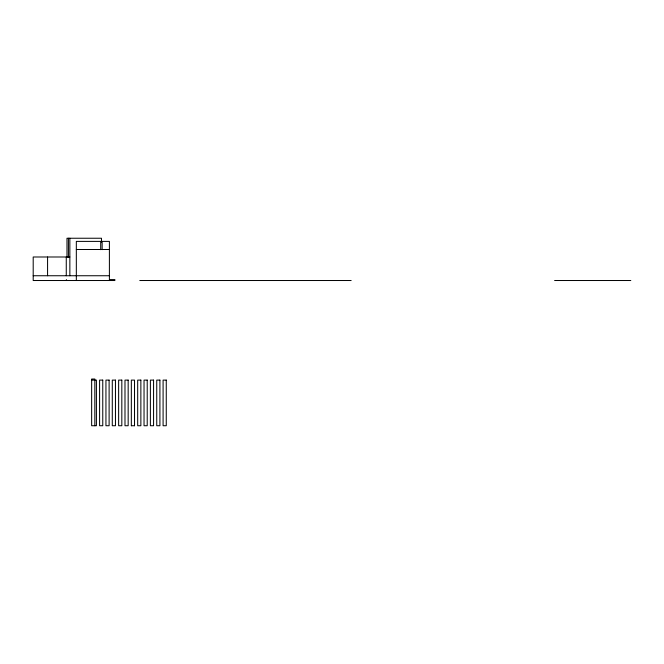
<?xml version="1.0" encoding="UTF-8"?>
<svg xmlns="http://www.w3.org/2000/svg" width="664" height="664" viewBox="0 0 664 664"><rect width="100%" height="100%" fill="white"/><g stroke="black" fill="none" stroke-linecap="round" stroke-linejoin="round"><path stroke-width="1" d="M76.327 249.498L109.394 249.498M69.861 256.993L33.2 256.993L33.2 280.515L114.864 280.515L114.864 279.577L109.709 279.577M33.2 275.743L109.402 275.743M139.78 280.515L351.156 280.515M554.606 280.515L630.8 280.515M91.649 380.107L96.413 380.107L96.413 425.732L91.649 425.732L91.649 379.028L94.828 379.028L94.828 425.732M131.339 425.732L134.518 425.732M134.518 425.757L134.518 380.107L131.339 380.107L131.339 425.757M109.402 280.515L109.394 241.389L76.327 241.389L76.335 280.515M102.14 241.389L102.14 249.656M101.484 242.302L101.484 238.243L66.981 238.243L66.981 257.499M100.704 241.389L100.704 249.656M69.861 238.243L69.861 275.743M68.417 238.243L68.417 257.499M66.383 279.577L66.383 280.515M66.267 256.993L66.267 275.743M47.576 256.993L47.576 275.743M102.762 380.107L99.592 380.107L99.592 425.732L102.762 425.732L102.762 380.107M109.112 380.107L105.941 380.107L105.941 425.732L109.112 425.732L109.112 380.107M115.461 380.107L112.291 380.107L112.291 425.732L115.461 425.732L115.461 380.107M121.819 380.107L118.64 380.107L118.64 425.732L121.819 425.732L121.819 380.107M128.169 380.107L124.99 380.107L124.99 425.732L128.169 425.732L128.169 380.107M140.868 380.107L137.689 380.107L137.689 425.732L140.868 425.732L140.868 380.107M147.217 380.107L144.038 380.107L144.038 425.732L147.217 425.732L147.217 380.107M153.567 380.107L150.388 380.107L150.388 425.732L153.567 425.732L153.567 380.107M159.916 380.107L156.745 380.107L156.745 425.732L159.916 425.732L159.916 380.107M166.266 380.107L163.095 380.107L163.095 425.732L166.266 425.732L166.266 380.107"/></g></svg>
